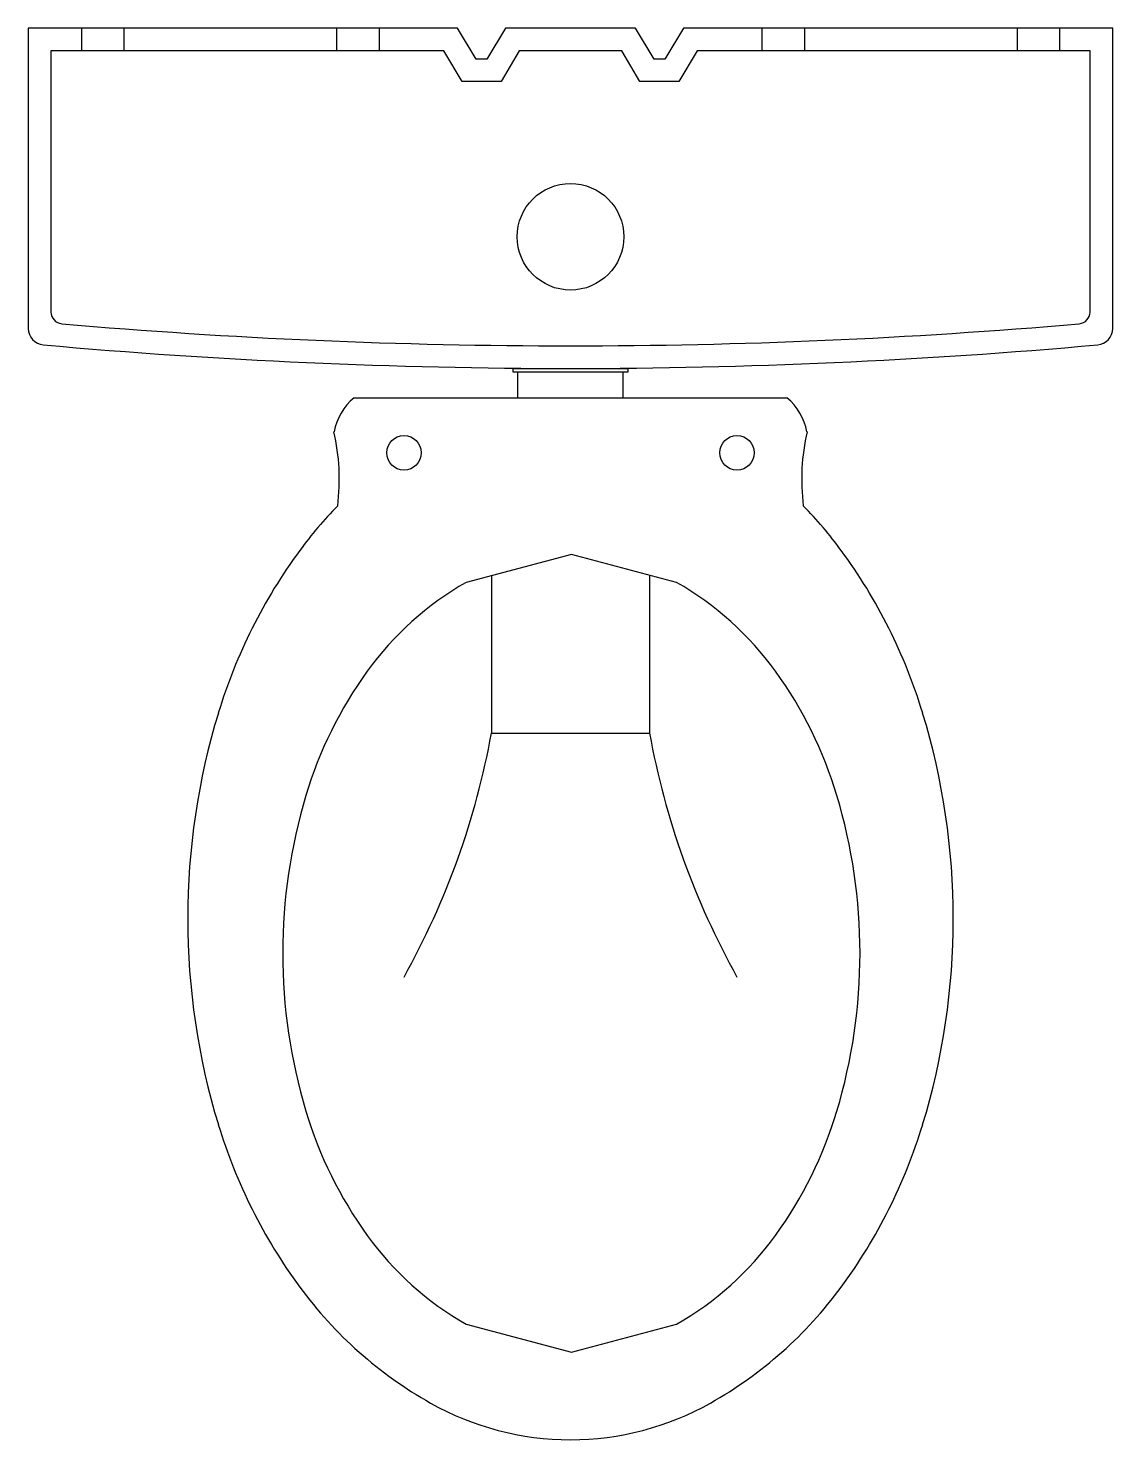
# Model space of a CAD drawing. Header units: metres. Extents: x -0.255 to 0.255, y -0.664 to 0.
import ezdxf

# ---------------------------------------------------------------- set-up
doc = ezdxf.new("R2010")
doc.units = ezdxf.units.M

msp = doc.modelspace()

# ---------------------------------------------------------------- linework, layer by layer
for p, q in [((-0.255, 0), (-0.255, -0.14115)), ((-0.05312, 0), (-0.255, 0)), ((-0.23, 0), (-0.23, -0.0107)), ((-0.21, 0), (-0.21, -0.0107)), ((-0.11, 0), (-0.11, -0.0107)), ((-0.09, 0), (-0.09, -0.0107)), ((-0.04437, -0.01462), (-0.05312, 0)), ((-0.03052, 0), (-0.03927, -0.01462)), ((0.03052, 0), (-0.03052, 0)), ((0.03927, -0.01462), (0.03052, 0)), ((0.05312, 0), (0.04437, -0.01462)), ((0.255, 0), (0.05312, 0)), ((0.09, 0), (0.09, -0.0107)), ((0.11, 0), (0.11, -0.0107)), ((0.21, 0), (0.21, -0.0107)), ((0.23, 0), (0.23, -0.0107)), ((0.255, -0.14115), (0.255, 0)), ((-0.2443, -0.0107), (-0.2443, -0.13347)), ((-0.05954, -0.0107), (-0.2443, -0.0107)), ((-0.05096, -0.02503), (-0.05954, -0.0107)), ((-0.02411, -0.0107), (-0.03268, -0.02503)), ((0.02411, -0.0107), (-0.02411, -0.0107)), ((0.03268, -0.02503), (0.02411, -0.0107)), ((0.05954, -0.0107), (0.05096, -0.02503)), ((0.2443, -0.0107), (0.05954, -0.0107)), ((0.2443, -0.13347), (0.2443, -0.0107)), ((-0.03927, -0.01462), (-0.04437, -0.01462)), ((0.04437, -0.01462), (0.03927, -0.01462)), ((-0.03268, -0.02503), (-0.05096, -0.02503)), ((0.05096, -0.02503), (0.03268, -0.02503)), ((-0.02691, -0.16), (0, -0.16)), ((-0.02691, -0.1618), (-0.02691, -0.16)), ((0, -0.1618), (-0.02691, -0.1618)), ((-0.02475, -0.17397), (-0.02475, -0.1618)), ((0, -0.16), (0.02691, -0.16)), ((0.02691, -0.1618), (0, -0.1618)), ((0.02475, -0.17397), (0.02475, -0.1618)), ((0.02691, -0.16), (0.02691, -0.1618)), ((-0.1018, -0.17379), (0.1018, -0.17379)), ((0.00041, -0.24743), (-0.04909, -0.2606)), ((0.04992, -0.2606), (0.00041, -0.24743)), ((-0.03719, -0.25743), (-0.03719, -0.33148)), ((0.03719, -0.25721), (0.03719, -0.33148)), ((-0.03719, -0.33148), (0.03719, -0.33148)), ((-0.04909, -0.60945), (0.00041, -0.62262)), ((0.00041, -0.62262), (0.04992, -0.60945))]:
    msp.add_line(p, q)
for centre, radius in [((0, -0.09807), 0.02506), ((-0.07829, -0.19966), 0.00811), ((0.07829, -0.19966), 0.00811)]:
    msp.add_circle(centre, radius)
for centre, radius, start, end in [((-0.23879, -0.13347), 0.00551, 180, 265.04017), ((0.0006, 2.6251), 2.77445, 265.04019, 269.98759), ((-0.0006, 2.6251), 2.77445, 270.01241, 274.95981), ((0.23879, -0.13347), 0.00551, 274.95983, 360), ((-0.24723, -0.14115), 0.00777, 180, 264.88044), ((0.24723, -0.14115), 0.00777, 275.11956, 0), ((0.0006, 2.6251), 2.7851, 264.88045, 269.98759), ((-0.0006, 2.6251), 2.7851, 270.01241, 275.11955), ((-0.08329, -0.19546), 0.0285, 130.50485, 168.42925), ((0.08329, -0.19546), 0.0285, 11.57075, 49.49515), ((-0.21122, -0.21219), 0.10249, 353.05839, 12.65296), ((0.21122, -0.21219), 0.10249, 167.34704, 186.94161), ((0.03009, -0.36116), 0.19527, 135.61811, 143.6955), ((-0.03009, -0.36116), 0.19527, 36.3045, 44.38189), ((0.07752, -0.39601), 0.25414, 143.6955, 163.07394), ((-0.07752, -0.39601), 0.25414, 16.92606, 36.3045), ((0.0246, -0.38934), 0.14834, 119.78729, 144.10938), ((-0.02378, -0.38934), 0.14834, 35.89062, 60.21271), ((0.06278, -0.41697), 0.19546, 144.10938, 163.31457), ((-0.06195, -0.41697), 0.19546, 16.68543, 35.89062), ((0.15236, -0.41879), 0.33236, 163.07394, 180), ((-0.15236, -0.41879), 0.33236, 0, 16.92606), ((-0.40077, -0.2659), 0.36945, 330.79376, 349.77569), ((0.40077, -0.2659), 0.36945, 190.22431, 209.20624), ((0.12303, -0.43502), 0.25836, 163.31457, 180), ((-0.12221, -0.43502), 0.25836, 0, 16.68543), ((0.15236, -0.41879), 0.33236, 180, 196.92606), ((-0.15236, -0.41879), 0.33236, 343.07394, 360), ((0.12303, -0.43502), 0.25836, 180, 196.68543), ((-0.12221, -0.43502), 0.25836, 343.31457, 360), ((0.06278, -0.45308), 0.19546, 196.68543, 215.89062), ((-0.06195, -0.45308), 0.19546, 324.10938, 343.31457), ((0.07752, -0.44156), 0.25414, 196.92606, 216.3045), ((-0.07752, -0.44156), 0.25414, 323.6955, 343.07394), ((0.0246, -0.48071), 0.14834, 215.89062, 240.21271), ((-0.02378, -0.48071), 0.14834, 299.78729, 324.10938), ((0.03009, -0.47641), 0.19527, 216.3045, 240.5861), ((-0.03009, -0.47641), 0.19527, 299.4139, 323.6955), ((0, -0.52978), 0.13401, 240.5861, 270), ((0, -0.52978), 0.13401, 270, 299.4139)]:
    msp.add_arc(centre, radius, start, end)

doc.saveas('drawing.dxf')
